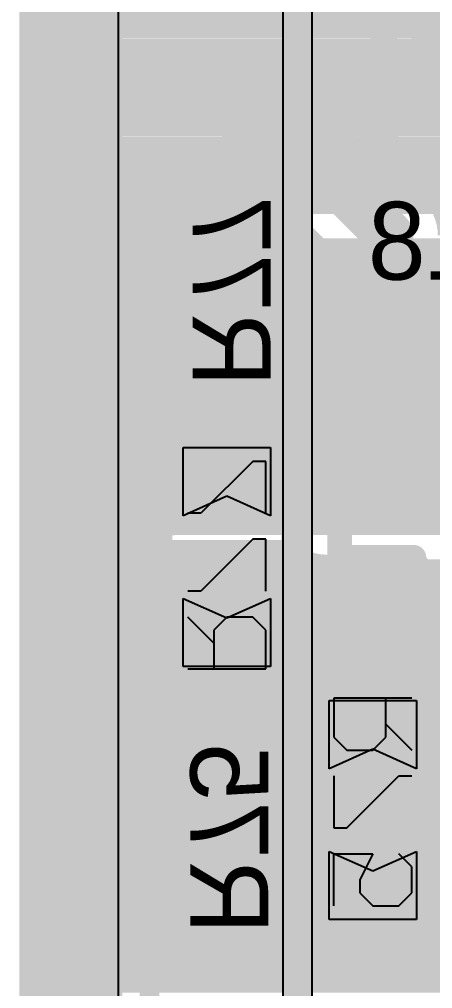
# Model space of a CAD drawing. Header units: millimetres. Extents: x 0.11 to 5.67, y 0.55 to 4.24.
# Drawn here: x 0.6828 to 0.85, y 3.0596 to 3.4518 of the extents above; entities that cross this region are included whole.
import ezdxf

# ---------------------------------------------------------------- set-up
doc = ezdxf.new("R2010")
doc.units = ezdxf.units.MM
doc.header["$MEASUREMENT"] = 0
for name, color, linetype in [('BottomLayer', 5, 'Continuous'), ('BottomOverlay', 54, 'Continuous'), ('BottomPaste', 16, 'Continuous'), ('BottomSolder', 6, 'Continuous'), ('InternalPlane1', 76, 'Continuous'), ('InternalPlane2', 16, 'Continuous'), ('KeepOutLayer', 6, 'Continuous'), ('Mechanical3', 76, 'Continuous'), ('MultiLayer', 9, 'Continuous'), ('TopLayer', 1, 'Continuous'), ('TopOverlay', 2, 'Continuous'), ('ViaHoleLayer', 16, 'Continuous')]:
    doc.layers.add(name, color=color, linetype=linetype)

# ---------------------------------------------------------------- blocks, each defined once
blk = doc.blocks.new('SOT_23_123__B_71')
at = {"layer": 'BottomLayer', "const_width": 0.02807}
for points in [[(0.06125, 0.04134), (0.03027, 0.04134)], [(-0.02975, 0.00134), (-0.06073, 0.00134)], [(0.06125, -0.03866), (0.03027, -0.03866)]]:
    blk.add_lwpolyline(points, dxfattribs=at)
at = {"layer": 'BottomLayer', "const_width": 0.01404}
for points in [[(0.02325, 0.04134, 1), (0.03729, 0.04134, 1)], [(0.05423, 0.04134, 1), (0.06827, 0.04134, 1)], [(-0.06775, 0.00134, 1), (-0.05371, 0.00134, 1)], [(-0.03677, 0.00134, 1), (-0.02273, 0.00134, 1)], [(0.02325, -0.03866, 1), (0.03729, -0.03866, 1)], [(0.05423, -0.03866, 1), (0.06827, -0.03866, 1)]]:
    blk.add_lwpolyline(points, format="xyb", close=True, dxfattribs=at)
at = {"layer": 'BottomOverlay', "const_width": 0.01}
for points in [[(-0.02424, 0.06134), (0.01576, 0.06134)], [(-0.02424, 0.06134), (-0.02424, 0.03134)], [(0.02576, 0.01134), (0.02576, -0.00866)], [(-0.02424, -0.02866), (-0.02424, -0.05866)], [(-0.02424, -0.05866), (0.01576, -0.05866)]]:
    blk.add_lwpolyline(points, dxfattribs=at)
at = {"layer": 'BottomOverlay', "const_width": 0.005}
for points in [[(-0.02674, 0.06134, 1), (-0.02174, 0.06134, 1)], [(-0.02674, 0.06134, 1), (-0.02174, 0.06134, 1)], [(0.01326, 0.06134, 1), (0.01826, 0.06134, 1)], [(-0.02674, 0.03134, 1), (-0.02174, 0.03134, 1)], [(0.02326, 0.01134, 1), (0.02826, 0.01134, 1)], [(0.02326, -0.00866, 1), (0.02826, -0.00866, 1)], [(-0.02674, -0.02866, 1), (-0.02174, -0.02866, 1)], [(-0.02674, -0.05866, 1), (-0.02174, -0.05866, 1)], [(-0.02674, -0.05866, 1), (-0.02174, -0.05866, 1)], [(0.01326, -0.05866, 1), (0.01826, -0.05866, 1)]]:
    blk.add_lwpolyline(points, format="xyb", close=True, dxfattribs=at)
at = {"layer": 'BottomPaste', "const_width": 0.02807}
for points in [[(0.06125, 0.04134), (0.03027, 0.04134)], [(-0.02975, 0.00134), (-0.06073, 0.00134)], [(0.06125, -0.03866), (0.03027, -0.03866)]]:
    blk.add_lwpolyline(points, dxfattribs=at)
at = {"layer": 'BottomPaste', "const_width": 0.01404}
for points in [[(0.02325, 0.04134, 1), (0.03729, 0.04134, 1)], [(0.05423, 0.04134, 1), (0.06827, 0.04134, 1)], [(-0.06775, 0.00134, 1), (-0.05371, 0.00134, 1)], [(-0.03677, 0.00134, 1), (-0.02273, 0.00134, 1)], [(0.02325, -0.03866, 1), (0.03729, -0.03866, 1)], [(0.05423, -0.03866, 1), (0.06827, -0.03866, 1)]]:
    blk.add_lwpolyline(points, format="xyb", close=True, dxfattribs=at)
at = {"layer": 'BottomSolder', "const_width": 0.03201}
for points in [[(0.06125, 0.04134), (0.03027, 0.04134)], [(-0.02975, 0.00134), (-0.06073, 0.00134)], [(0.06125, -0.03866), (0.03027, -0.03866)]]:
    blk.add_lwpolyline(points, dxfattribs=at)
at = {"layer": 'BottomSolder', "const_width": 0.016}
for points in [[(0.02227, 0.04134, 1), (0.03827, 0.04134, 1)], [(0.05325, 0.04134, 1), (0.06925, 0.04134, 1)], [(-0.06873, 0.00134, 1), (-0.05273, 0.00134, 1)], [(-0.03775, 0.00134, 1), (-0.02175, 0.00134, 1)], [(0.02227, -0.03866, 1), (0.03827, -0.03866, 1)], [(0.05325, -0.03866, 1), (0.06925, -0.03866, 1)]]:
    blk.add_lwpolyline(points, format="xyb", close=True, dxfattribs=at)
at = {"layer": 'Mechanical3'}
for p, q in [((-0.04429, 0.00132), (-0.0338, 0.01181)), ((-0.0338, 0.01181), (-0.0233, 0.00132)), ((-0.01281, -0.01967), (-0.01281, 0.01181)), ((-0.01281, 0.01181), (0.00294, 0.01181)), ((0.00294, 0.01181), (0.00819, 0.00656)), ((0.01868, 0.01181), (0.02918, 0.01181)), ((0.02918, 0.01181), (0.02393, 0.01181)), ((0.02393, 0.01181), (0.02393, -0.01967)), ((0.05017, 0.01181), (0.04492, 0.00656)), ((0.06066, 0.01181), (0.05017, 0.01181)), ((0.06591, 0.00656), (0.06066, 0.01181)), ((0.00819, 0.00656), (0.00819, -0.01443)), ((0.04492, 0.00656), (0.04492, 0.00132)), ((0.06591, 0.00132), (0.06591, 0.00656)), ((-0.04429, -0.01967), (-0.04429, 0.00132)), ((-0.0233, 0.00132), (-0.0233, -0.01967)), ((0.04492, 0.00132), (0.05017, -0.00393)), ((0.06066, -0.00393), (0.06591, 0.00132)), ((0.05017, -0.00393), (0.04492, -0.00918)), ((0.05017, -0.00393), (0.06066, -0.00393)), ((0.06591, -0.00918), (0.06066, -0.00393)), ((0.04492, -0.00918), (0.04492, -0.01443)), ((0.06591, -0.01443), (0.06591, -0.00918)), ((0.00819, -0.01443), (0.00294, -0.01967)), ((0.02393, -0.01967), (0.01868, -0.01443)), ((0.04492, -0.01443), (0.05017, -0.01967)), ((0.06066, -0.01967), (0.06591, -0.01443)), ((0.00294, -0.01967), (-0.01281, -0.01967)), ((0.05017, -0.01967), (0.06066, -0.01967))]:
    blk.add_line(p, q, dxfattribs=at)
blk = doc.blocks.new('RC0603_B_99')
at = {"layer": 'BottomLayer'}
for points in [[(-0.04429, -0.01772), (-0.01673, -0.01772), (-0.04429, 0.01772), (-0.01673, 0.01772)], [(0.04427, 0.01772), (0.01671, 0.01772), (0.04427, -0.01772), (0.01671, -0.01772)]]:
    blk.add_solid(points, dxfattribs=at)
at = {"layer": 'BottomOverlay', "const_width": 0.00701}
for points in [[(-0.05217, 0.02559), (-0.05217, -0.02559)], [(-0.05217, 0.02559), (0.05217, 0.02559)], [(0.05217, 0.02559), (0.05217, -0.02559)], [(-0.05217, -0.02559), (0.05217, -0.02559)]]:
    blk.add_lwpolyline(points, dxfattribs=at)
at = {"layer": 'BottomOverlay', "const_width": 0.0035}
for points in [[(-0.05392, 0.02559, 1), (-0.05041, 0.02559, 1)], [(-0.05392, 0.02559, 1), (-0.05041, 0.02559, 1)], [(0.05041, 0.02559, 1), (0.05392, 0.02559, 1)], [(0.05041, 0.02559, 1), (0.05392, 0.02559, 1)], [(-0.05392, -0.02559, 1), (-0.05041, -0.02559, 1)], [(-0.05392, -0.02559, 1), (-0.05041, -0.02559, 1)], [(0.05041, -0.02559, 1), (0.05392, -0.02559, 1)], [(0.05041, -0.02559, 1), (0.05392, -0.02559, 1)]]:
    blk.add_lwpolyline(points, format="xyb", close=True, dxfattribs=at)
at = {"layer": 'BottomPaste'}
for p, q in [((-0.04429, -0.01772), (-0.04429, 0.01772)), ((-0.04429, 0.01772), (-0.01673, 0.01772)), ((-0.01673, 0.01772), (-0.02461, 0)), ((0.02458, 0), (0.01671, 0.01772)), ((0.01671, 0.01772), (0.04427, 0.01772)), ((0.04427, 0.01772), (0.04427, -0.01772)), ((-0.02461, 0), (-0.01673, -0.01772)), ((0.01671, -0.01772), (0.02458, 0)), ((-0.01673, -0.01772), (-0.04429, -0.01772)), ((0.04427, -0.01772), (0.01671, -0.01772))]:
    blk.add_line(p, q, dxfattribs=at)
at = {"layer": 'BottomSolder'}
for points in [[(-0.04626, -0.01969), (-0.01476, -0.01969), (-0.04626, 0.01969), (-0.01476, 0.01969)], [(0.04624, 0.01969), (0.01474, 0.01969), (0.04624, -0.01969), (0.01474, -0.01969)]]:
    blk.add_solid(points, dxfattribs=at)
at = {"layer": 'Mechanical3'}
for p, q in [((-0.04528, 0.01575), (-0.04528, -0.01574)), ((-0.03478, 0.00525), (-0.02429, 0.01575)), ((-0.01379, 0.0105), (-0.01379, 0.01575)), ((0.0177, 0.0105), (0.0177, 0.01575)), ((0.0072, -0.01049), (-0.01379, 0.0105)), ((0.03869, -0.01049), (0.0177, 0.0105)), ((-0.02953, 0.00525), (-0.04528, 0.00525)), ((-0.02429, 0.00001), (-0.02953, 0.00525)), ((-0.02429, -0.01049), (-0.02429, 0.00001)), ((-0.02953, -0.01574), (-0.02429, -0.01049)), ((0.0072, -0.01574), (0.0072, -0.01049)), ((0.03869, -0.01574), (0.03869, -0.01049)), ((-0.04528, -0.01574), (-0.02953, -0.01574)), ((-0.01379, -0.01574), (0.0072, -0.01574)), ((0.0177, -0.01574), (0.03869, -0.01574))]:
    blk.add_line(p, q, dxfattribs=at)
blk = doc.blocks.new('RC0603_B_101')
at = {"layer": 'BottomLayer'}
for points in [[(-0.04429, -0.01772), (-0.01673, -0.01772), (-0.04429, 0.01772), (-0.01673, 0.01772)], [(0.04427, 0.01772), (0.01671, 0.01772), (0.04427, -0.01772), (0.01671, -0.01772)]]:
    blk.add_solid(points, dxfattribs=at)
at = {"layer": 'BottomOverlay', "const_width": 0.00701}
for points in [[(-0.05217, -0.02559), (-0.05217, 0.02559)], [(0.05217, 0.02559), (-0.05217, 0.02559)], [(0.05217, -0.02559), (0.05217, 0.02559)], [(0.05217, -0.02559), (-0.05217, -0.02559)]]:
    blk.add_lwpolyline(points, dxfattribs=at)
at = {"layer": 'BottomOverlay', "const_width": 0.0035}
for points in [[(-0.05392, 0.02559, 1), (-0.05041, 0.02559, 1)], [(-0.05392, 0.02559, 1), (-0.05041, 0.02559, 1)], [(0.05041, 0.02559, 1), (0.05392, 0.02559, 1)], [(0.05041, 0.02559, 1), (0.05392, 0.02559, 1)], [(-0.05392, -0.02559, 1), (-0.05041, -0.02559, 1)], [(-0.05392, -0.02559, 1), (-0.05041, -0.02559, 1)], [(0.05041, -0.02559, 1), (0.05392, -0.02559, 1)], [(0.05041, -0.02559, 1), (0.05392, -0.02559, 1)]]:
    blk.add_lwpolyline(points, format="xyb", close=True, dxfattribs=at)
at = {"layer": 'BottomPaste'}
for p, q in [((-0.04429, -0.01772), (-0.04429, 0.01772)), ((-0.04429, 0.01772), (-0.01673, 0.01772)), ((-0.01673, 0.01772), (-0.02461, 0)), ((0.02458, 0), (0.01671, 0.01772)), ((0.01671, 0.01772), (0.04427, 0.01772)), ((0.04427, 0.01772), (0.04427, -0.01772)), ((-0.02461, 0), (-0.01673, -0.01772)), ((0.01671, -0.01772), (0.02458, 0)), ((-0.01673, -0.01772), (-0.04429, -0.01772)), ((0.04427, -0.01772), (0.01671, -0.01772))]:
    blk.add_line(p, q, dxfattribs=at)
at = {"layer": 'BottomSolder'}
for points in [[(-0.04626, -0.01969), (-0.01476, -0.01969), (-0.04626, 0.01969), (-0.01476, 0.01969)], [(0.04624, 0.01969), (0.01474, 0.01969), (0.04624, -0.01969), (0.01474, -0.01969)]]:
    blk.add_solid(points, dxfattribs=at)
at = {"layer": 'Mechanical3'}
for p, q in [((-0.04528, 0.01575), (-0.04528, -0.01574)), ((-0.03478, 0.00525), (-0.02429, 0.01575)), ((-0.01379, 0.0105), (-0.01379, 0.01575)), ((0.02294, 0.01575), (0.0177, 0.0105)), ((0.03344, 0.01575), (0.02294, 0.01575)), ((0.03869, 0.0105), (0.03344, 0.01575)), ((0.0072, -0.01049), (-0.01379, 0.0105)), ((0.03869, 0.00001), (0.03869, 0.0105)), ((-0.02953, 0.00525), (-0.04528, 0.00525)), ((-0.02429, 0.00001), (-0.02953, 0.00525)), ((-0.02429, -0.01049), (-0.02429, 0.00001)), ((0.0177, -0.01574), (0.0177, 0.00001)), ((0.0177, 0.00001), (0.02819, -0.00524)), ((0.03344, -0.00524), (0.03869, 0.00001)), ((0.02819, -0.00524), (0.03344, -0.00524)), ((-0.02953, -0.01574), (-0.02429, -0.01049)), ((0.0072, -0.01574), (0.0072, -0.01049)), ((-0.04528, -0.01574), (-0.02953, -0.01574)), ((-0.01379, -0.01574), (0.0072, -0.01574)), ((0.03869, -0.01574), (0.0177, -0.01574))]:
    blk.add_line(p, q, dxfattribs=at)
blk = doc.blocks.new('R2512_B_125')
at = {"layer": 'BottomLayer'}
for points in [[(-0.14075, -0.06594), (-0.06988, -0.06594), (-0.14075, 0.06791), (-0.06988, 0.06791)], [(0.06398, -0.06594), (0.13484, -0.06594), (0.06398, 0.06791), (0.13484, 0.06791)]]:
    blk.add_solid(points, dxfattribs=at)
at = {"layer": 'BottomOverlay', "const_width": 0.00787}
for points in [[(-0.15256, 0.07972), (-0.15256, -0.07776)], [(-0.15256, 0.07972), (0.14665, 0.07972)], [(0.14665, 0.07972), (0.14665, -0.07776)], [(-0.15256, -0.07776), (0.14665, -0.07776)]]:
    blk.add_lwpolyline(points, dxfattribs=at)
at = {"layer": 'BottomOverlay', "const_width": 0.00394}
for points in [[(-0.15453, 0.07972, 1), (-0.15059, 0.07972, 1)], [(-0.15453, 0.07972, 1), (-0.15059, 0.07972, 1)], [(0.14469, 0.07972, 1), (0.14862, 0.07972, 1)], [(0.14469, 0.07972, 1), (0.14862, 0.07972, 1)], [(-0.15453, -0.07776, 1), (-0.15059, -0.07776, 1)], [(-0.15453, -0.07776, 1), (-0.15059, -0.07776, 1)], [(0.14469, -0.07776, 1), (0.14862, -0.07776, 1)], [(0.14469, -0.07776, 1), (0.14862, -0.07776, 1)]]:
    blk.add_lwpolyline(points, format="xyb", close=True, dxfattribs=at)
at = {"layer": 'BottomPaste'}
for points in [[(-0.14075, -0.06594), (-0.06988, -0.06594), (-0.14075, 0.06791), (-0.06988, 0.06791)], [(0.06398, -0.06594), (0.13484, -0.06594), (0.06398, 0.06791), (0.13484, 0.06791)]]:
    blk.add_solid(points, dxfattribs=at)
at = {"layer": 'BottomSolder'}
for points in [[(-0.14272, -0.06791), (-0.06791, -0.06791), (-0.14272, 0.06988), (-0.06791, 0.06988)], [(0.06201, -0.06791), (0.13681, -0.06791), (0.06201, 0.06988), (0.13681, 0.06988)]]:
    blk.add_solid(points, dxfattribs=at)
at = {"layer": 'Mechanical3'}
for p, q in [((-0.13484, 0.00984), (-0.13484, -0.02164)), ((-0.12435, -0.00065), (-0.11385, 0.00984)), ((-0.09811, 0.00984), (-0.10336, 0.00459)), ((-0.08761, 0.00984), (-0.09811, 0.00984)), ((-0.08237, 0.00459), (-0.08761, 0.00984)), ((-0.07187, 0.00984), (-0.06138, 0.00984)), ((-0.06138, 0.00984), (-0.06662, 0.00984)), ((-0.06662, 0.00984), (-0.06662, -0.02164)), ((-0.08237, -0.0059), (-0.08237, 0.00459)), ((-0.1191, -0.00065), (-0.13484, -0.00065)), ((-0.11385, -0.0059), (-0.1191, -0.00065)), ((-0.11385, -0.0164), (-0.11385, -0.0059)), ((-0.10336, -0.02164), (-0.10336, -0.0059)), ((-0.10336, -0.0059), (-0.09286, -0.01115)), ((-0.08761, -0.01115), (-0.08237, -0.0059)), ((-0.09286, -0.01115), (-0.08761, -0.01115)), ((-0.1191, -0.02164), (-0.11385, -0.0164)), ((-0.06662, -0.02164), (-0.07187, -0.0164)), ((-0.13484, -0.02164), (-0.1191, -0.02164)), ((-0.08237, -0.02164), (-0.10336, -0.02164))]:
    blk.add_line(p, q, dxfattribs=at)
blk = doc.blocks.new('CAP_13_26_236')
at = {"layer": 'TopOverlay', "const_width": 0.00787}
for points in [[(-0.25591, -1.11024), (-0.25591, -0.06299)], [(0.25591, -1.11024), (-0.25591, -1.11024)]]:
    blk.add_lwpolyline(points, dxfattribs=at)
at = {"layer": 'TopOverlay', "const_width": 0.00394}
blk.add_lwpolyline([(-0.25787, -1.11024, 1), (-0.25394, -1.11024, 1)], format="xyb", close=True, dxfattribs=at)
blk.add_lwpolyline([(-0.25787, -1.11024, 1), (-0.25394, -1.11024, 1)], format="xyb", close=True, dxfattribs=at)

msp = doc.modelspace()

# ---------------------------------------------------------------- linework, layer by layer
at = {"layer": 'BottomLayer'}
for points, const_width in [([(0.72047, 2.49311), (0.72047, 3.97775)], 0.00787), ([(0.82874, 3.4065), (0.82874, 3.48327)], 0.00787), ([(0.72047, 3.4557), (2.58723, 3.4557)], 0.00787), ([(0.82874, 3.4557), (0.99705, 3.4557)], 0.00787), ([(0.72047, 3.44783), (2.58936, 3.44783)], 0.00787), ([(0.82874, 3.44783), (0.99705, 3.44783)], 0.00787), ([(0.72047, 3.43995), (2.59325, 3.43995)], 0.00787), ([(0.82874, 3.43995), (0.99705, 3.43995)], 0.00787), ([(0.72047, 3.43208), (2.59959, 3.43208)], 0.00787), ([(0.82874, 3.43208), (0.99705, 3.43208)], 0.00787), ([(0.72047, 3.4242), (0.78064, 3.4242)], 0.00787), ([(0.80794, 3.4242), (2.61066, 3.4242)], 0.00787), ([(0.82874, 3.4242), (0.99705, 3.4242)], 0.00787), ([(0.72047, 3.41633), (0.77272, 3.41633)], 0.00787), ([(0.81586, 3.41633), (2.8063, 3.41633)], 0.00787), ([(0.82874, 3.41633), (0.99705, 3.41633)], 0.00787), ([(0.81795, 3.4123), (0.8491, 3.38115)], 0.00787), ([(0.72047, 3.40846), (0.76939, 3.40846)], 0.00787), ([(0.79429, 3.40256), (0.8324, 3.36445)], 0.01969), ([(0.8218, 3.40846), (1.73055, 3.40846)], 0.00787), ([(0.82874, 3.40846), (0.99705, 3.40846)], 0.00787), ([(0.82874, 3.4065), (0.85433, 3.38091)], 0.00787), ([(0.72047, 3.40058), (0.76878, 3.40058)], 0.00787), ([(0.82967, 3.40058), (1.72484, 3.40058)], 0.00787), ([(0.83465, 3.40058), (0.99705, 3.40058)], 0.00787), ([(0.72047, 3.39271), (0.77067, 3.39271)], 0.00787), ([(0.83755, 3.39271), (1.72261, 3.39271)], 0.00787), ([(0.84253, 3.39271), (0.99705, 3.39271)], 0.00787), ([(0.72047, 3.38483), (0.77583, 3.38483)], 0.00787), ([(0.84542, 3.38483), (1.72244, 3.38483)], 0.00787), ([(0.8504, 3.38483), (0.99705, 3.38483)], 0.00787), ([(0.72047, 3.37696), (0.78648, 3.37696)], 0.00787), ([(0.78455, 3.3789), (0.80878, 3.35466)], 0.00787), ([(0.85244, 3.37696), (1.72052, 3.37696)], 0.00787), ([(0.72047, 3.36909), (0.79436, 3.36909)], 0.00787), ([(0.8324, 3.30413), (0.8324, 3.36445)], 0.01969), ([(0.72047, 3.36121), (0.80223, 3.36121)], 0.00787), ([(0.72047, 3.35334), (0.80878, 3.35334)], 0.00787), ([(0.80878, 3.33431), (0.80878, 3.35466)], 0.00787), ([(0.72047, 3.34546), (0.80878, 3.34546)], 0.00787), ([(0.72047, 3.33759), (0.80878, 3.33759)], 0.00787), ([(0.72047, 3.32972), (0.80648, 3.32972)], 0.00787), ([(0.72047, 3.32184), (0.80467, 3.32184)], 0.00787), ([(0.80459, 3.28864), (0.80459, 3.31963)], 0.00787), ([(0.72047, 3.31397), (0.80459, 3.31397)], 0.00787), ([(0.72047, 3.30609), (0.80459, 3.30609)], 0.00787), ([(0.72047, 3.29822), (0.80459, 3.29822)], 0.00787), ([(0.72047, 3.29035), (0.73524, 3.29035)], 0.00787), ([(0.73524, 3.2923), (0.79823, 3.2923)], 0.00787), ([(0.73524, 3.23718), (0.73524, 3.2923)], 0.00787), ([(0.79823, 3.28443), (0.79823, 3.2923)], 0.00787), ([(0.79823, 3.29035), (0.80459, 3.29035)], 0.00787), ([(0.72047, 3.28247), (0.73524, 3.28247)], 0.00787), ([(0.72047, 3.2746), (0.73524, 3.2746)], 0.00787), ([(0.76673, 3.26474), (0.77067, 3.2608)], 0.01969), ([(0.84744, 3.25492), (0.86024, 3.26772)], 0.01969), ([(0.72047, 3.26672), (0.73524, 3.26672)], 0.00787), ([(0.77067, 3.2608), (0.8012, 3.2608)], 0.01969), ([(0.8012, 3.2608), (0.80709, 3.25492)], 0.01969), ([(0.72047, 3.25885), (0.73524, 3.25885)], 0.00787), ([(0.80709, 3.25492), (0.84744, 3.25492)], 0.01969), ([(0.72047, 3.25098), (0.73524, 3.25098)], 0.00787), ([(0.72047, 3.2431), (0.73524, 3.2431)], 0.00787), ([(0.72047, 3.23523), (0.79404, 3.23523)], 0.00787), ([(0.73524, 3.23718), (0.77067, 3.23718)], 0.00787), ([(0.77067, 3.23718), (0.79149, 3.23718)], 0.00787), ([(0.77067, 3.23718), (0.79149, 3.23718)], 0.00787), ([(0.80709, 3.2313), (0.84472, 3.2313)], 0.00787), ([(0.72047, 3.22735), (0.7372, 3.22735)], 0.00787), ([(0.7372, 3.22933), (0.79626, 3.22933)], 0.00787), ([(0.7372, 3.17815), (0.7372, 3.22933)], 0.00787), ([(0.79626, 3.18996), (0.79626, 3.22933)], 0.00787), ([(0.79626, 3.22735), (0.84459, 3.22735)], 0.00787), ([(0.84459, 3.19764), (0.84459, 3.22863)], 0.00787), ([(0.76673, 3.20374), (0.76673, 3.22539)], 0.00787), ([(0.72047, 3.21948), (0.7372, 3.21948)], 0.00787), ([(0.79626, 3.21948), (0.84459, 3.21948)], 0.00787), ([(0.72047, 3.21161), (0.7372, 3.21161)], 0.00787), ([(0.79626, 3.21161), (0.84459, 3.21161)], 0.00787), ([(0.76624, 3.20325), (0.76673, 3.20374)], 0.01969), ([(0.76624, 3.1688), (0.76624, 3.20325)], 0.01969), ([(0.72047, 3.20373), (0.7372, 3.20373)], 0.00787), ([(0.74114, 3.20374), (0.76673, 3.20374)], 0.00787), ([(0.76673, 3.18209), (0.76673, 3.20374)], 0.00787), ([(0.76673, 3.20374), (0.79232, 3.20374)], 0.00787), ([(0.79626, 3.20373), (0.84459, 3.20373)], 0.00787), ([(0.72047, 3.19586), (0.7372, 3.19586)], 0.00787), ([(0.79626, 3.19586), (0.84464, 3.19586)], 0.00787), ([(0.72047, 3.18798), (0.7372, 3.18798)], 0.00787), ([(0.79626, 3.18996), (0.84567, 3.18996)], 0.00787), ([(0.72047, 3.18011), (0.7372, 3.18011)], 0.00787), ([(0.7372, 3.17815), (0.79429, 3.17815)], 0.00787), ([(0.79429, 3.13484), (0.79429, 3.17815)], 0.00787), ([(0.85925, 3.1624), (0.8708, 3.17395)], 0.01969), ([(0.72047, 3.17224), (0.79429, 3.17224)], 0.00787), ([(0.76575, 3.16831), (0.76624, 3.1688)], 0.01969), ([(0.82579, 3.1624), (0.85925, 3.1624)], 0.01969), ([(0.72047, 3.16436), (0.79429, 3.16436)], 0.00787), ([(0.72047, 3.15649), (0.79429, 3.15649)], 0.00787), ([(0.72047, 3.14861), (0.79429, 3.14861)], 0.00787), ([(0.72047, 3.14074), (0.79429, 3.14074)], 0.00787), ([(0.79429, 3.13484), (0.85728, 3.13484)], 0.00787), ([(0.72047, 3.13287), (0.89961, 3.13287)], 0.00787), ([(0.79429, 3.12896), (0.85728, 3.12896)], 0.00787), ([(0.79429, 3.07384), (0.79429, 3.12896)], 0.00787), ([(0.72047, 3.12499), (0.79429, 3.12499)], 0.00787), ([(0.72047, 3.11712), (0.79429, 3.11712)], 0.00787), ([(0.72047, 3.10924), (0.79429, 3.10924)], 0.00787), ([(0.72047, 3.10137), (0.79429, 3.10137)], 0.00787), ([(0.82579, 3.1014), (0.86809, 3.1014)], 0.00787), ([(0.72047, 3.0935), (0.79429, 3.0935)], 0.00787), ([(0.72047, 3.08562), (0.79429, 3.08562)], 0.00787), ([(0.72047, 3.07775), (0.79429, 3.07775)], 0.00787), ([(0.79429, 3.07384), (0.85728, 3.07384)], 0.00787), ([(0.72047, 3.06987), (0.87456, 3.06987)], 0.00787), ([(0.72047, 3.062), (0.88243, 3.062)], 0.00787)]:
    msp.add_lwpolyline(points, dxfattribs=dict(at, const_width=const_width))
for points, const_width in [([(0.7185, 3.44783, 1), (0.72244, 3.44783, 1)], 0.00394), ([(0.82677, 3.44783, 1), (0.83071, 3.44783, 1)], 0.00394), ([(0.7185, 3.43995, 1), (0.72244, 3.43995, 1)], 0.00394), ([(0.82677, 3.43995, 1), (0.83071, 3.43995, 1)], 0.00394), ([(0.7185, 3.43208, 1), (0.72244, 3.43208, 1)], 0.00394), ([(0.82677, 3.43208, 1), (0.83071, 3.43208, 1)], 0.00394), ([(0.7185, 3.4242, 1), (0.72244, 3.4242, 1)], 0.00394), ([(0.77867, 3.4242, 1), (0.78261, 3.4242, 1)], 0.00394), ([(0.80597, 3.4242, 1), (0.80991, 3.4242, 1)], 0.00394), ([(0.82677, 3.4242, 1), (0.83071, 3.4242, 1)], 0.00394), ([(0.7185, 3.41633, 1), (0.72244, 3.41633, 1)], 0.00394), ([(0.77075, 3.41633, 1), (0.77469, 3.41633, 1)], 0.00394), ([(0.81389, 3.41633, 1), (0.81783, 3.41633, 1)], 0.00394), ([(0.82677, 3.41633, 1), (0.83071, 3.41633, 1)], 0.00394), ([(0.81599, 3.4123, 1), (0.81992, 3.4123, 1)], 0.00394), ([(0.81599, 3.4123, 1), (0.81992, 3.4123, 1)], 0.00394), ([(0.7185, 3.40846, 1), (0.72244, 3.40846, 1)], 0.00394), ([(0.76742, 3.40846, 1), (0.77136, 3.40846, 1)], 0.00394), ([(0.78839, 3.40256, 1), (0.8002, 3.40256, 1)], 0.01181), ([(0.78937, 3.40256, 1), (0.79921, 3.40256, 1)], 0.00984), ([(0.81983, 3.40846, 1), (0.82377, 3.40846, 1)], 0.00394), ([(0.82677, 3.40846, 1), (0.83071, 3.40846, 1)], 0.00394), ([(0.82677, 3.4065, 1), (0.83071, 3.4065, 1)], 0.00394), ([(0.82677, 3.4065, 1), (0.83071, 3.4065, 1)], 0.00394), ([(0.7185, 3.40058, 1), (0.72244, 3.40058, 1)], 0.00394), ([(0.76681, 3.40058, 1), (0.77075, 3.40058, 1)], 0.00394), ([(0.82771, 3.40058, 1), (0.83164, 3.40058, 1)], 0.00394), ([(0.83269, 3.40058, 1), (0.83662, 3.40058, 1)], 0.00394), ([(0.7185, 3.39271, 1), (0.72244, 3.39271, 1)], 0.00394), ([(0.7687, 3.39271, 1), (0.77264, 3.39271, 1)], 0.00394), ([(0.83558, 3.39271, 1), (0.83952, 3.39271, 1)], 0.00394), ([(0.84056, 3.39271, 1), (0.8445, 3.39271, 1)], 0.00394), ([(0.7185, 3.38483, 1), (0.72244, 3.38483, 1)], 0.00394), ([(0.77386, 3.38483, 1), (0.7778, 3.38483, 1)], 0.00394), ([(0.84345, 3.38483, 1), (0.84739, 3.38483, 1)], 0.00394), ([(0.84843, 3.38483, 1), (0.85237, 3.38483, 1)], 0.00394), ([(0.84714, 3.38115, 1), (0.85107, 3.38115, 1)], 0.00394), ([(0.84714, 3.38115, 1), (0.85107, 3.38115, 1)], 0.00394), ([(0.84714, 3.38115, 1), (0.85107, 3.38115, 1)], 0.00394), ([(0.7185, 3.37696, 1), (0.72244, 3.37696, 1)], 0.00394), ([(0.78258, 3.3789, 1), (0.78652, 3.3789, 1)], 0.00394), ([(0.78258, 3.3789, 1), (0.78652, 3.3789, 1)], 0.00394), ([(0.78452, 3.37696, 1), (0.78845, 3.37696, 1)], 0.00394), ([(0.85047, 3.37696, 1), (0.85441, 3.37696, 1)], 0.00394), ([(0.7185, 3.36909, 1), (0.72244, 3.36909, 1)], 0.00394), ([(0.79239, 3.36909, 1), (0.79633, 3.36909, 1)], 0.00394), ([(0.82748, 3.36445, 1), (0.83732, 3.36445, 1)], 0.00984), ([(0.82748, 3.36445, 1), (0.83732, 3.36445, 1)], 0.00984), ([(0.7185, 3.36121, 1), (0.72244, 3.36121, 1)], 0.00394), ([(0.80026, 3.36121, 1), (0.8042, 3.36121, 1)], 0.00394), ([(0.7185, 3.35334, 1), (0.72244, 3.35334, 1)], 0.00394), ([(0.80681, 3.35466, 1), (0.81075, 3.35466, 1)], 0.00394), ([(0.80681, 3.35466, 1), (0.81075, 3.35466, 1)], 0.00394), ([(0.80681, 3.35334, 1), (0.81075, 3.35334, 1)], 0.00394), ([(0.7185, 3.34546, 1), (0.72244, 3.34546, 1)], 0.00394), ([(0.80681, 3.34546, 1), (0.81075, 3.34546, 1)], 0.00394), ([(0.7185, 3.33759, 1), (0.72244, 3.33759, 1)], 0.00394), ([(0.80681, 3.33759, 1), (0.81075, 3.33759, 1)], 0.00394), ([(0.80681, 3.33431, 1), (0.81075, 3.33431, 1)], 0.00394), ([(0.80681, 3.33431, 1), (0.81075, 3.33431, 1)], 0.00394), ([(0.7185, 3.32972, 1), (0.72244, 3.32972, 1)], 0.00394), ([(0.80451, 3.32972, 1), (0.80845, 3.32972, 1)], 0.00394), ([(0.7185, 3.32184, 1), (0.72244, 3.32184, 1)], 0.00394), ([(0.80271, 3.32184, 1), (0.80664, 3.32184, 1)], 0.00394), ([(0.80262, 3.31963, 1), (0.80656, 3.31963, 1)], 0.00394), ([(0.80262, 3.31963, 1), (0.80656, 3.31963, 1)], 0.00394), ([(0.7185, 3.31397, 1), (0.72244, 3.31397, 1)], 0.00394), ([(0.80262, 3.31397, 1), (0.80656, 3.31397, 1)], 0.00394), ([(0.82748, 3.30413, 1), (0.83732, 3.30413, 1)], 0.00984), ([(0.7185, 3.30609, 1), (0.72244, 3.30609, 1)], 0.00394), ([(0.80262, 3.30609, 1), (0.80656, 3.30609, 1)], 0.00394), ([(0.7185, 3.29822, 1), (0.72244, 3.29822, 1)], 0.00394), ([(0.80262, 3.29822, 1), (0.80656, 3.29822, 1)], 0.00394), ([(0.7185, 3.29035, 1), (0.72244, 3.29035, 1)], 0.00394), ([(0.73327, 3.2923, 1), (0.7372, 3.2923, 1)], 0.00394), ([(0.73327, 3.2923, 1), (0.7372, 3.2923, 1)], 0.00394), ([(0.73327, 3.29035, 1), (0.7372, 3.29035, 1)], 0.00394), ([(0.79626, 3.2923, 1), (0.8002, 3.2923, 1)], 0.00394), ([(0.79626, 3.2923, 1), (0.8002, 3.2923, 1)], 0.00394), ([(0.79626, 3.29035, 1), (0.8002, 3.29035, 1)], 0.00394), ([(0.80262, 3.29035, 1), (0.80656, 3.29035, 1)], 0.00394), ([(0.80262, 3.28864, 1), (0.80656, 3.28864, 1)], 0.00394), ([(0.80262, 3.28864, 1), (0.80656, 3.28864, 1)], 0.00394), ([(0.7185, 3.28247, 1), (0.72244, 3.28247, 1)], 0.00394), ([(0.73327, 3.28247, 1), (0.7372, 3.28247, 1)], 0.00394), ([(0.79626, 3.28443, 1), (0.8002, 3.28443, 1)], 0.00394), ([(0.79924, 3.28443, 1), (0.80317, 3.28443, 1)], 0.00394), ([(0.79924, 3.28443, 1), (0.80317, 3.28443, 1)], 0.00394), ([(0.80299, 3.28413, 1), (0.80692, 3.28413, 1)], 0.00394), ([(0.80299, 3.28413, 1), (0.80692, 3.28413, 1)], 0.00394), ([(0.80299, 3.28413, 1), (0.80692, 3.28413, 1)], 0.00394), ([(0.7185, 3.2746, 1), (0.72244, 3.2746, 1)], 0.00394), ([(0.73327, 3.2746, 1), (0.7372, 3.2746, 1)], 0.00394), ([(0.76181, 3.26474, 1), (0.77165, 3.26474, 1)], 0.00984), ([(0.7185, 3.26672, 1), (0.72244, 3.26672, 1)], 0.00394), ([(0.73327, 3.26672, 1), (0.7372, 3.26672, 1)], 0.00394), ([(0.76575, 3.2608, 1), (0.77559, 3.2608, 1)], 0.00984), ([(0.76575, 3.2608, 1), (0.77559, 3.2608, 1)], 0.00984), ([(0.79628, 3.2608, 1), (0.80613, 3.2608, 1)], 0.00984), ([(0.79628, 3.2608, 1), (0.80613, 3.2608, 1)], 0.00984), ([(0.7185, 3.25885, 1), (0.72244, 3.25885, 1)], 0.00394), ([(0.73327, 3.25885, 1), (0.7372, 3.25885, 1)], 0.00394), ([(0.80217, 3.25492, 1), (0.81201, 3.25492, 1)], 0.00984), ([(0.80217, 3.25492, 1), (0.81201, 3.25492, 1)], 0.00984), ([(0.84252, 3.25492, 1), (0.85236, 3.25492, 1)], 0.00984), ([(0.84252, 3.25492, 1), (0.85236, 3.25492, 1)], 0.00984), ([(0.7185, 3.25098, 1), (0.72244, 3.25098, 1)], 0.00394), ([(0.73327, 3.25098, 1), (0.7372, 3.25098, 1)], 0.00394), ([(0.7185, 3.2431, 1), (0.72244, 3.2431, 1)], 0.00394), ([(0.73327, 3.2431, 1), (0.7372, 3.2431, 1)], 0.00394), ([(0.7185, 3.23523, 1), (0.72244, 3.23523, 1)], 0.00394), ([(0.73327, 3.23718, 1), (0.7372, 3.23718, 1)], 0.00394), ([(0.73327, 3.23718, 1), (0.7372, 3.23718, 1)], 0.00394), ([(0.7687, 3.23718, 1), (0.77264, 3.23718, 1)], 0.00394), ([(0.7687, 3.23718, 1), (0.77264, 3.23718, 1)], 0.00394), ([(0.7687, 3.23718, 1), (0.77264, 3.23718, 1)], 0.00394), ([(0.78952, 3.23718, 1), (0.79346, 3.23718, 1)], 0.00394), ([(0.78952, 3.23718, 1), (0.79346, 3.23718, 1)], 0.00394), ([(0.78952, 3.23718, 1), (0.79346, 3.23718, 1)], 0.00394), ([(0.78952, 3.23718, 1), (0.79346, 3.23718, 1)], 0.00394), ([(0.79207, 3.23523, 1), (0.79601, 3.23523, 1)], 0.00394), ([(0.80512, 3.2313, 1), (0.80905, 3.2313, 1)], 0.00394), ([(0.80512, 3.2313, 1), (0.80905, 3.2313, 1)], 0.00394), ([(0.80512, 3.2313, 1), (0.80905, 3.2313, 1)], 0.00394), ([(0.84275, 3.2313, 1), (0.84668, 3.2313, 1)], 0.00394), ([(0.7185, 3.22735, 1), (0.72244, 3.22735, 1)], 0.00394), ([(0.73524, 3.22933, 1), (0.73917, 3.22933, 1)], 0.00394), ([(0.73524, 3.22933, 1), (0.73917, 3.22933, 1)], 0.00394), ([(0.73524, 3.22735, 1), (0.73917, 3.22735, 1)], 0.00394), ([(0.79429, 3.22933, 1), (0.79823, 3.22933, 1)], 0.00394), ([(0.79429, 3.22933, 1), (0.79823, 3.22933, 1)], 0.00394), ([(0.79429, 3.22735, 1), (0.79823, 3.22735, 1)], 0.00394), ([(0.84262, 3.22863, 1), (0.84655, 3.22863, 1)], 0.00394), ([(0.84262, 3.22735, 1), (0.84655, 3.22735, 1)], 0.00394), ([(0.76476, 3.22539, 1), (0.7687, 3.22539, 1)], 0.00394), ([(0.7185, 3.21948, 1), (0.72244, 3.21948, 1)], 0.00394), ([(0.73524, 3.21948, 1), (0.73917, 3.21948, 1)], 0.00394), ([(0.79429, 3.21948, 1), (0.79823, 3.21948, 1)], 0.00394), ([(0.84262, 3.21948, 1), (0.84655, 3.21948, 1)], 0.00394), ([(0.7185, 3.21161, 1), (0.72244, 3.21161, 1)], 0.00394), ([(0.73524, 3.21161, 1), (0.73917, 3.21161, 1)], 0.00394), ([(0.79429, 3.21161, 1), (0.79823, 3.21161, 1)], 0.00394), ([(0.84262, 3.21161, 1), (0.84655, 3.21161, 1)], 0.00394), ([(0.76132, 3.20325, 1), (0.77116, 3.20325, 1)], 0.00984), ([(0.76132, 3.20325, 1), (0.77116, 3.20325, 1)], 0.00984), ([(0.76181, 3.20374, 1), (0.77165, 3.20374, 1)], 0.00984), ([(0.7185, 3.20373, 1), (0.72244, 3.20373, 1)], 0.00394), ([(0.73524, 3.20373, 1), (0.73917, 3.20373, 1)], 0.00394), ([(0.73917, 3.20374, 1), (0.74311, 3.20374, 1)], 0.00394), ([(0.76476, 3.20374, 1), (0.7687, 3.20374, 1)], 0.00394), ([(0.76476, 3.20374, 1), (0.7687, 3.20374, 1)], 0.00394), ([(0.76476, 3.20374, 1), (0.7687, 3.20374, 1)], 0.00394), ([(0.76476, 3.20374, 1), (0.7687, 3.20374, 1)], 0.00394), ([(0.79035, 3.20374, 1), (0.79429, 3.20374, 1)], 0.00394), ([(0.79429, 3.20373, 1), (0.79823, 3.20373, 1)], 0.00394), ([(0.84262, 3.20373, 1), (0.84655, 3.20373, 1)], 0.00394), ([(0.7185, 3.19586, 1), (0.72244, 3.19586, 1)], 0.00394), ([(0.73524, 3.19586, 1), (0.73917, 3.19586, 1)], 0.00394), ([(0.79429, 3.19586, 1), (0.79823, 3.19586, 1)], 0.00394), ([(0.84262, 3.19764, 1), (0.84655, 3.19764, 1)], 0.00394), ([(0.84262, 3.19764, 1), (0.84655, 3.19764, 1)], 0.00394), ([(0.84268, 3.19586, 1), (0.84661, 3.19586, 1)], 0.00394), ([(0.7185, 3.18798, 1), (0.72244, 3.18798, 1)], 0.00394), ([(0.73524, 3.18798, 1), (0.73917, 3.18798, 1)], 0.00394), ([(0.79429, 3.18996, 1), (0.79823, 3.18996, 1)], 0.00394), ([(0.79429, 3.18996, 1), (0.79823, 3.18996, 1)], 0.00394), ([(0.8437, 3.18996, 1), (0.84764, 3.18996, 1)], 0.00394), ([(0.8437, 3.18996, 1), (0.84764, 3.18996, 1)], 0.00394), ([(0.7185, 3.18011, 1), (0.72244, 3.18011, 1)], 0.00394), ([(0.73524, 3.18011, 1), (0.73917, 3.18011, 1)], 0.00394), ([(0.76476, 3.18209, 1), (0.7687, 3.18209, 1)], 0.00394), ([(0.73524, 3.17815, 1), (0.73917, 3.17815, 1)], 0.00394), ([(0.73524, 3.17815, 1), (0.73917, 3.17815, 1)], 0.00394), ([(0.75984, 3.16831, 1), (0.77165, 3.16831, 1)], 0.01181), ([(0.79232, 3.17815, 1), (0.79626, 3.17815, 1)], 0.00394), ([(0.79232, 3.17815, 1), (0.79626, 3.17815, 1)], 0.00394), ([(0.7185, 3.17224, 1), (0.72244, 3.17224, 1)], 0.00394), ([(0.76083, 3.16831, 1), (0.77067, 3.16831, 1)], 0.00984), ([(0.76132, 3.1688, 1), (0.77116, 3.1688, 1)], 0.00984), ([(0.76132, 3.1688, 1), (0.77116, 3.1688, 1)], 0.00984), ([(0.79232, 3.17224, 1), (0.79626, 3.17224, 1)], 0.00394), ([(0.82087, 3.1624, 1), (0.83071, 3.1624, 1)], 0.00984), ([(0.85433, 3.1624, 1), (0.86417, 3.1624, 1)], 0.00984), ([(0.85433, 3.1624, 1), (0.86417, 3.1624, 1)], 0.00984), ([(0.7185, 3.16436, 1), (0.72244, 3.16436, 1)], 0.00394), ([(0.79232, 3.16436, 1), (0.79626, 3.16436, 1)], 0.00394), ([(0.7185, 3.15649, 1), (0.72244, 3.15649, 1)], 0.00394), ([(0.79232, 3.15649, 1), (0.79626, 3.15649, 1)], 0.00394), ([(0.7185, 3.14861, 1), (0.72244, 3.14861, 1)], 0.00394), ([(0.79232, 3.14861, 1), (0.79626, 3.14861, 1)], 0.00394), ([(0.7185, 3.14074, 1), (0.72244, 3.14074, 1)], 0.00394), ([(0.79232, 3.14074, 1), (0.79626, 3.14074, 1)], 0.00394), ([(0.79232, 3.13484, 1), (0.79626, 3.13484, 1)], 0.00394), ([(0.79232, 3.13484, 1), (0.79626, 3.13484, 1)], 0.00394), ([(0.7185, 3.13287, 1), (0.72244, 3.13287, 1)], 0.00394), ([(0.79232, 3.12896, 1), (0.79626, 3.12896, 1)], 0.00394), ([(0.79232, 3.12896, 1), (0.79626, 3.12896, 1)], 0.00394), ([(0.7185, 3.12499, 1), (0.72244, 3.12499, 1)], 0.00394), ([(0.79232, 3.12499, 1), (0.79626, 3.12499, 1)], 0.00394), ([(0.7185, 3.11712, 1), (0.72244, 3.11712, 1)], 0.00394), ([(0.79232, 3.11712, 1), (0.79626, 3.11712, 1)], 0.00394), ([(0.7185, 3.10924, 1), (0.72244, 3.10924, 1)], 0.00394), ([(0.79232, 3.10924, 1), (0.79626, 3.10924, 1)], 0.00394), ([(0.7185, 3.10137, 1), (0.72244, 3.10137, 1)], 0.00394), ([(0.79232, 3.10137, 1), (0.79626, 3.10137, 1)], 0.00394), ([(0.82382, 3.1014, 1), (0.82776, 3.1014, 1)], 0.00394), ([(0.7185, 3.0935, 1), (0.72244, 3.0935, 1)], 0.00394), ([(0.79232, 3.0935, 1), (0.79626, 3.0935, 1)], 0.00394), ([(0.7185, 3.08562, 1), (0.72244, 3.08562, 1)], 0.00394), ([(0.79232, 3.08562, 1), (0.79626, 3.08562, 1)], 0.00394), ([(0.7185, 3.07775, 1), (0.72244, 3.07775, 1)], 0.00394), ([(0.79232, 3.07775, 1), (0.79626, 3.07775, 1)], 0.00394), ([(0.79232, 3.07384, 1), (0.79626, 3.07384, 1)], 0.00394), ([(0.79232, 3.07384, 1), (0.79626, 3.07384, 1)], 0.00394), ([(0.7185, 3.06987, 1), (0.72244, 3.06987, 1)], 0.00394), ([(0.7185, 3.062, 1), (0.72244, 3.062, 1)], 0.00394)]:
    msp.add_lwpolyline(points, format="xyb", close=True, dxfattribs=dict(at, const_width=const_width))
at = {"layer": 'BottomLayer', "const_width": 0.00787}
for points in [[(0.78455, 3.3789, -1.499994), (0.81795, 3.4123)], [(0.8491, 3.38115, -0.198912), (0.85602, 3.36445)], [(0.8491, 3.38115, -0.198912), (0.85602, 3.36445)], [(0.80459, 3.31963, -0.13996), (0.80878, 3.33431)], [(0.80496, 3.28413, -0.040797), (0.80459, 3.28864)], [(0.8012, 3.28443, -0.039886), (0.80496, 3.28413)], [(0.8012, 3.28443, -0.039886), (0.80496, 3.28413)], [(0.80709, 3.2313, -0.182282), (0.79149, 3.23718)], [(0.80709, 3.2313, -0.182282), (0.79149, 3.23718)], [(0.84567, 3.18996, -0.070062), (0.84459, 3.19764)]]:
    msp.add_lwpolyline(points, format="xyb", dxfattribs=at)
at = {"layer": 'InternalPlane1'}
msp.add_line((0.72285, 0.64116), (0.72285, 4.14427), dxfattribs=at)
at = {"layer": 'InternalPlane1', "const_width": 0.04}
msp.add_lwpolyline([(0.70276, 0.62106), (0.70276, 4.16437)], dxfattribs=at)
at = {"layer": 'InternalPlane1', "const_width": 0.02591}
msp.add_lwpolyline([(0.78134, 3.40256, 1), (0.80724, 3.40256, 1)], format="xyb", close=True, dxfattribs=at)
at = {"layer": 'InternalPlane2'}
for p, q in [((0.72285, 2.1467), (0.72285, 4.14427)), ((0.78932, 3.50984), (0.78932, 2.87205)), ((0.80123, 2.878), (0.80123, 3.50984))]:
    msp.add_line(p, q, dxfattribs=at)
for points, const_width in [([(0.70276, 0.62106), (0.70276, 4.16437)], 0.04), ([(0.79528, 2.87205), (0.79528, 3.50984)], 0.01181)]:
    msp.add_lwpolyline(points, dxfattribs=dict(at, const_width=const_width))
at = {"layer": 'InternalPlane2', "const_width": 0.02591}
for points in [[(0.78134, 3.40256, 1), (0.80724, 3.40256, 1)], [(0.7528, 3.16831, 1), (0.7787, 3.16831, 1)]]:
    msp.add_lwpolyline(points, format="xyb", close=True, dxfattribs=at)
at = {"layer": 'KeepOutLayer', "const_width": 0.00787}
msp.add_lwpolyline([(0.70276, 0.62106), (0.70276, 4.16437)], dxfattribs=at)
at = {"layer": 'MultiLayer', "const_width": 0.01181}
for points in [[(0.78839, 3.40256, 1), (0.8002, 3.40256, 1)], [(0.75984, 3.16831, 1), (0.77165, 3.16831, 1)]]:
    msp.add_lwpolyline(points, format="xyb", close=True, dxfattribs=at)
at = {"layer": 'TopLayer', "const_width": 0.00787}
for points in [[(0.72047, 3.37697), (0.72047, 3.97775)], [(0.72047, 3.4557), (1.23524, 3.4557)], [(0.72047, 3.44783), (1.23524, 3.44783)], [(0.72047, 3.43995), (1.23524, 3.43995)], [(0.72047, 3.43208), (1.23524, 3.43208)], [(0.72047, 3.4242), (1.23524, 3.4242)], [(0.72047, 3.41633), (1.23524, 3.41633)], [(0.72047, 3.40846), (1.23524, 3.40846)], [(0.72047, 3.40058), (1.23524, 3.40058)], [(0.72047, 3.39271), (1.23524, 3.39271)], [(0.72047, 3.38483), (1.23524, 3.38483)], [(0.72047, 3.37697), (1.23524, 3.37697)], [(0.72047, 3.35925), (1.23524, 3.35925)], [(0.72047, 3.2288), (0.72047, 3.35925)], [(0.72047, 3.35334), (1.24114, 3.35334)], [(0.72047, 3.34546), (1.02695, 3.34546)], [(0.72047, 3.33759), (1.01235, 3.33759)], [(0.72047, 3.32972), (1.00605, 3.32972)], [(0.72047, 3.32184), (0.99138, 3.32184)], [(0.72047, 3.31397), (0.97055, 3.31397)], [(0.72047, 3.30609), (0.96373, 3.30609)], [(0.72047, 3.29822), (0.96014, 3.29822)], [(0.72047, 3.29035), (0.95872, 3.29035)], [(0.72047, 3.28247), (0.95919, 3.28247)], [(0.72047, 3.2746), (0.96163, 3.2746)], [(0.72047, 3.26672), (0.96662, 3.26672)], [(0.72047, 3.25885), (0.97639, 3.25885)], [(0.72047, 3.25098), (1.00606, 3.25098)], [(0.74606, 3.24705), (1.00872, 3.24705)], [(0.72047, 3.2431), (0.73492, 3.2431)], [(0.72047, 3.2288), (0.73354, 3.24186)], [(0.72047, 3.23523), (0.72691, 3.23523)], [(0.72047, 3.20374), (0.74606, 3.22933)], [(0.74409, 3.22735), (1.08651, 3.22735)], [(0.74606, 3.22933), (1.08334, 3.22933)], [(0.73621, 3.21948), (2.32186, 3.21948)], [(0.72834, 3.21161), (2.32579, 3.21161)], [(0.72047, 2.66821), (0.72047, 3.20374)], [(0.72047, 3.20373), (2.32579, 3.20373)], [(0.72047, 3.19586), (2.32579, 3.19586)], [(0.72047, 3.18798), (0.74939, 3.18798)], [(0.78211, 3.18798), (2.32579, 3.18798)], [(0.72047, 3.18011), (0.74304, 3.18011)], [(0.78845, 3.18011), (2.32579, 3.18011)], [(0.72047, 3.17224), (0.74046, 3.17224)], [(0.75892, 3.17224), (0.77257, 3.17224)], [(0.79104, 3.17224), (2.32579, 3.17224)], [(0.72047, 3.16436), (0.74046, 3.16436)], [(0.75893, 3.16436), (0.77256, 3.16436)], [(0.79103, 3.16436), (2.32579, 3.16436)], [(0.72047, 3.15649), (0.74305, 3.15649)], [(0.78845, 3.15649), (1.59484, 3.15649)], [(0.72047, 3.14861), (0.74941, 3.14861)], [(0.78209, 3.14861), (1.577, 3.14861)], [(0.72047, 3.14074), (1.57185, 3.14074)], [(0.72047, 3.13287), (0.95176, 3.13287)], [(0.72047, 3.12499), (0.94389, 3.12499)], [(0.72047, 3.11712), (0.93602, 3.11712)], [(0.72047, 3.10924), (0.92814, 3.10924)], [(0.72047, 3.10137), (0.92027, 3.10137)], [(0.72047, 3.0935), (0.91239, 3.0935)], [(0.72047, 3.08562), (0.90452, 3.08562)], [(0.72047, 3.07775), (0.89665, 3.07775)], [(0.72047, 3.06987), (0.89173, 3.06987)], [(0.72047, 3.062), (0.89173, 3.062)]]:
    msp.add_lwpolyline(points, dxfattribs=at)
at = {"layer": 'TopLayer'}
for points, const_width in [([(0.7185, 3.44783, 1), (0.72244, 3.44783, 1)], 0.00394), ([(0.7185, 3.43995, 1), (0.72244, 3.43995, 1)], 0.00394), ([(0.7185, 3.43208, 1), (0.72244, 3.43208, 1)], 0.00394), ([(0.7185, 3.4242, 1), (0.72244, 3.4242, 1)], 0.00394), ([(0.7185, 3.41633, 1), (0.72244, 3.41633, 1)], 0.00394), ([(0.7185, 3.40846, 1), (0.72244, 3.40846, 1)], 0.00394), ([(0.78839, 3.40256, 1), (0.8002, 3.40256, 1)], 0.01181), ([(0.7185, 3.40058, 1), (0.72244, 3.40058, 1)], 0.00394), ([(0.7185, 3.39271, 1), (0.72244, 3.39271, 1)], 0.00394), ([(0.7185, 3.38483, 1), (0.72244, 3.38483, 1)], 0.00394), ([(0.7185, 3.37697, 1), (0.72244, 3.37697, 1)], 0.00394), ([(0.7185, 3.37697, 1), (0.72244, 3.37697, 1)], 0.00394), ([(0.7185, 3.35925, 1), (0.72244, 3.35925, 1)], 0.00394), ([(0.7185, 3.35925, 1), (0.72244, 3.35925, 1)], 0.00394), ([(0.7185, 3.35334, 1), (0.72244, 3.35334, 1)], 0.00394), ([(0.7185, 3.34546, 1), (0.72244, 3.34546, 1)], 0.00394), ([(0.7185, 3.33759, 1), (0.72244, 3.33759, 1)], 0.00394), ([(0.7185, 3.32972, 1), (0.72244, 3.32972, 1)], 0.00394), ([(0.7185, 3.32184, 1), (0.72244, 3.32184, 1)], 0.00394), ([(0.7185, 3.31397, 1), (0.72244, 3.31397, 1)], 0.00394), ([(0.7185, 3.30609, 1), (0.72244, 3.30609, 1)], 0.00394), ([(0.7185, 3.29822, 1), (0.72244, 3.29822, 1)], 0.00394), ([(0.7185, 3.29035, 1), (0.72244, 3.29035, 1)], 0.00394), ([(0.7185, 3.28247, 1), (0.72244, 3.28247, 1)], 0.00394), ([(0.7185, 3.2746, 1), (0.72244, 3.2746, 1)], 0.00394), ([(0.7185, 3.26672, 1), (0.72244, 3.26672, 1)], 0.00394), ([(0.7185, 3.25885, 1), (0.72244, 3.25885, 1)], 0.00394), ([(0.7185, 3.25098, 1), (0.72244, 3.25098, 1)], 0.00394), ([(0.74409, 3.24705, 1), (0.74803, 3.24705, 1)], 0.00394), ([(0.74409, 3.24705, 1), (0.74803, 3.24705, 1)], 0.00394), ([(0.74409, 3.24705, 1), (0.74803, 3.24705, 1)], 0.00394), ([(0.7185, 3.2431, 1), (0.72244, 3.2431, 1)], 0.00394), ([(0.73295, 3.2431, 1), (0.73689, 3.2431, 1)], 0.00394), ([(0.73157, 3.24186, 1), (0.7355, 3.24186, 1)], 0.00394), ([(0.73157, 3.24186, 1), (0.7355, 3.24186, 1)], 0.00394), ([(0.73157, 3.24186, 1), (0.7355, 3.24186, 1)], 0.00394), ([(0.7185, 3.23523, 1), (0.72244, 3.23523, 1)], 0.00394), ([(0.72494, 3.23523, 1), (0.72887, 3.23523, 1)], 0.00394), ([(0.7185, 3.2288, 1), (0.72244, 3.2288, 1)], 0.00394), ([(0.7185, 3.2288, 1), (0.72244, 3.2288, 1)], 0.00394), ([(0.74212, 3.22735, 1), (0.74605, 3.22735, 1)], 0.00394), ([(0.74409, 3.22933, 1), (0.74803, 3.22933, 1)], 0.00394), ([(0.74409, 3.22933, 1), (0.74803, 3.22933, 1)], 0.00394), ([(0.73424, 3.21948, 1), (0.73818, 3.21948, 1)], 0.00394), ([(0.72637, 3.21161, 1), (0.73031, 3.21161, 1)], 0.00394), ([(0.7185, 3.20374, 1), (0.72244, 3.20374, 1)], 0.00394), ([(0.7185, 3.20374, 1), (0.72244, 3.20374, 1)], 0.00394), ([(0.7185, 3.20373, 1), (0.72244, 3.20373, 1)], 0.00394), ([(0.7185, 3.19586, 1), (0.72244, 3.19586, 1)], 0.00394), ([(0.79134, 3.16831, 1), (0.74016, 3.16831, 1)], 0.00787), ([(0.7185, 3.18798, 1), (0.72244, 3.18798, 1)], 0.00394), ([(0.74742, 3.18798, 1), (0.75136, 3.18798, 1)], 0.00394), ([(0.78014, 3.18798, 1), (0.78408, 3.18798, 1)], 0.00394), ([(0.7185, 3.18011, 1), (0.72244, 3.18011, 1)], 0.00394), ([(0.74107, 3.18011, 1), (0.74501, 3.18011, 1)], 0.00394), ([(0.78649, 3.18011, 1), (0.79042, 3.18011, 1)], 0.00394), ([(0.75984, 3.16831, 1), (0.77165, 3.16831, 1)], 0.01181), ([(0.77362, 3.16831, 1), (0.75787, 3.16831, 1)], 0.00787), ([(0.7185, 3.17224, 1), (0.72244, 3.17224, 1)], 0.00394), ([(0.73849, 3.17224, 1), (0.74243, 3.17224, 1)], 0.00394), ([(0.75696, 3.17224, 1), (0.76089, 3.17224, 1)], 0.00394), ([(0.7706, 3.17224, 1), (0.77454, 3.17224, 1)], 0.00394), ([(0.78907, 3.17224, 1), (0.793, 3.17224, 1)], 0.00394), ([(0.73819, 3.16831, 1), (0.74213, 3.16831, 1)], 0.00394), ([(0.75591, 3.16831, 1), (0.75984, 3.16831, 1)], 0.00394), ([(0.77165, 3.16831, 1), (0.77559, 3.16831, 1)], 0.00394), ([(0.78937, 3.16831, 1), (0.79331, 3.16831, 1)], 0.00394), ([(0.7185, 3.16436, 1), (0.72244, 3.16436, 1)], 0.00394), ([(0.73849, 3.16436, 1), (0.74243, 3.16436, 1)], 0.00394), ([(0.75696, 3.16436, 1), (0.7609, 3.16436, 1)], 0.00394), ([(0.77059, 3.16436, 1), (0.77453, 3.16436, 1)], 0.00394), ([(0.78906, 3.16436, 1), (0.793, 3.16436, 1)], 0.00394), ([(0.7185, 3.15649, 1), (0.72244, 3.15649, 1)], 0.00394), ([(0.74108, 3.15649, 1), (0.74502, 3.15649, 1)], 0.00394), ([(0.78648, 3.15649, 1), (0.79041, 3.15649, 1)], 0.00394), ([(0.7185, 3.14861, 1), (0.72244, 3.14861, 1)], 0.00394), ([(0.74744, 3.14861, 1), (0.75137, 3.14861, 1)], 0.00394), ([(0.78012, 3.14861, 1), (0.78406, 3.14861, 1)], 0.00394), ([(0.7185, 3.14074, 1), (0.72244, 3.14074, 1)], 0.00394), ([(0.7185, 3.13287, 1), (0.72244, 3.13287, 1)], 0.00394), ([(0.7185, 3.12499, 1), (0.72244, 3.12499, 1)], 0.00394), ([(0.7185, 3.11712, 1), (0.72244, 3.11712, 1)], 0.00394), ([(0.7185, 3.10924, 1), (0.72244, 3.10924, 1)], 0.00394), ([(0.7185, 3.10137, 1), (0.72244, 3.10137, 1)], 0.00394), ([(0.7185, 3.0935, 1), (0.72244, 3.0935, 1)], 0.00394), ([(0.7185, 3.08562, 1), (0.72244, 3.08562, 1)], 0.00394), ([(0.7185, 3.07775, 1), (0.72244, 3.07775, 1)], 0.00394), ([(0.7185, 3.06987, 1), (0.72244, 3.06987, 1)], 0.00394), ([(0.7185, 3.062, 1), (0.72244, 3.062, 1)], 0.00394)]:
    msp.add_lwpolyline(points, format="xyb", close=True, dxfattribs=dict(at, const_width=const_width))
at = {"layer": 'TopLayer', "const_width": 0.00787}
msp.add_lwpolyline([(0.73354, 3.24186, -0.198912), (0.74606, 3.24705)], format="xyb", dxfattribs=at)
msp.add_lwpolyline([(0.73354, 3.24186, -0.198912), (0.74606, 3.24705)], format="xyb", dxfattribs=at)
at = {"layer": 'ViaHoleLayer', "const_width": 0.00591}
for points in [[(0.79134, 3.40256, 1), (0.79724, 3.40256, 1)], [(0.7628, 3.16831, 1), (0.7687, 3.16831, 1)]]:
    msp.add_lwpolyline(points, format="xyb", close=True, dxfattribs=at)

# ---------------------------------------------------------------- block references
for name, p, rotation in [('R2512_B_125', (0.91142, 3.5502), 90), ('SOT_23_123__B_71', (0.87374, 3.25837), 90), ('RC0603_B_99', (0.76673, 3.23425), 90), ('CAP_13_26_236', (1.84567, 2.96138), 270), ('RC0603_B_101', (0.82579, 3.13189), 270)]:
    msp.add_blockref(name, p, dxfattribs=dict(rotation=rotation))

# ---------------------------------------------------------------- texts
at = {"layer": 'BottomOverlay', "text_generation_flag": 2}
for s, p in [('R77', (0.75295, 3.30315)), ('R75', (0.75197, 3.08169))]:
    msp.add_text(s, height=0.031496, rotation=270, dxfattribs=at).set_placement(p)
msp.add_text('VD18', height=0.031496, dxfattribs=at).set_placement((0.92913, 3.34646))

doc.saveas('drawing.dxf')
